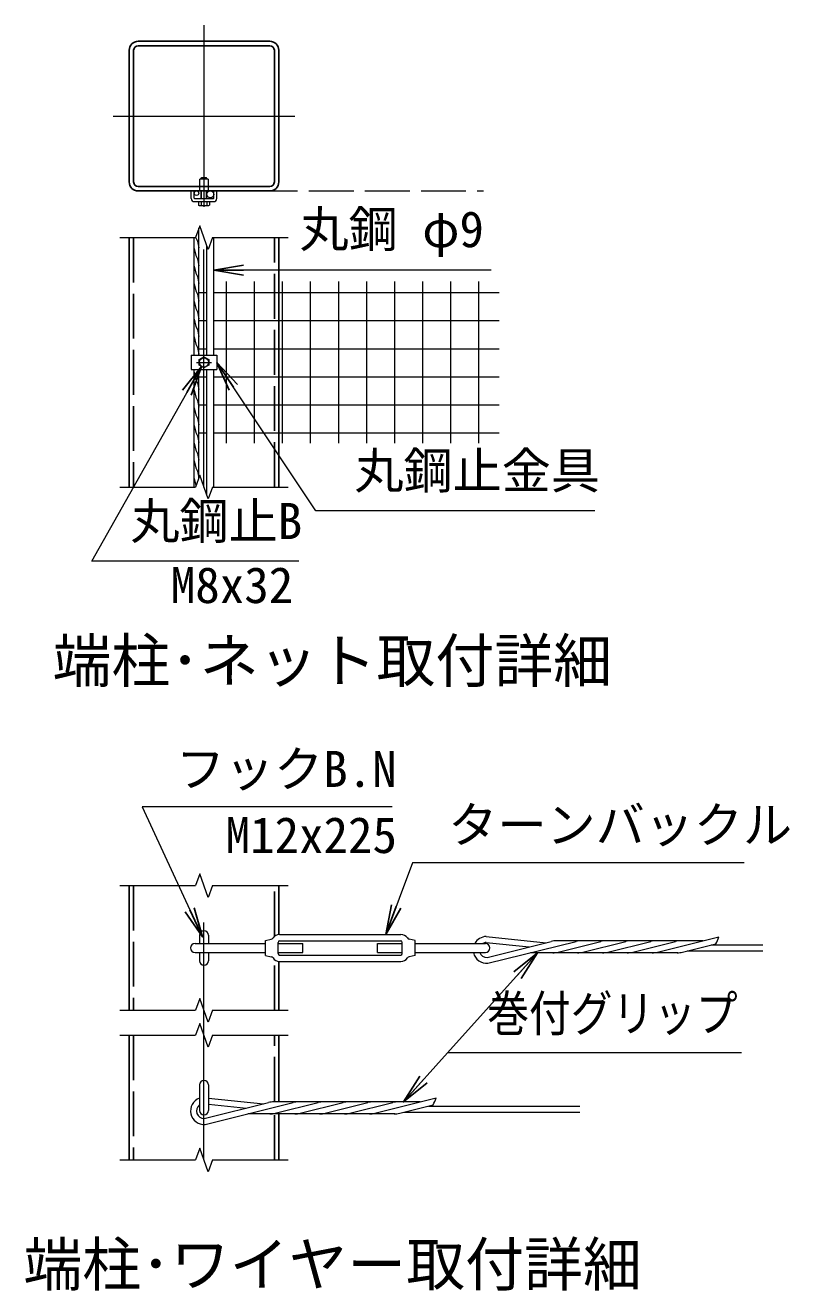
# Model space of a CAD drawing. Units: millimetres, scale not verified. Extents: x -16799 to 16801, y -11879 to 11881.
# Drawn here: x 5368 to 9453, y 1032 to 7795 of the extents above; entities that cross this region are included whole.
import ezdxf
from ezdxf.enums import TextEntityAlignment as Align

# ---------------------------------------------------------------- set-up
doc = ezdxf.new("R2010")
doc.units = ezdxf.units.MM
doc.header["$LTSCALE"] = 40
doc.linetypes.add('DASHED', pattern=[7.5, 6, -1.5])
doc.linetypes.add('USER1', pattern=[50.8, 31.75, -6.35, 6.35, -6.35])
for name, color, linetype, lineweight in [('0-0_D-TTL-TXT', 7, 'Continuous', 13), ('0-1_D-STR1', 1, 'Continuous', 25), ('0-2_D-BMK', 2, 'USER1', 13), ('0-3_D-STR3', 3, 'Continuous', 13), ('0-4_D-STR2', 7, 'Continuous', 13), ('0-5_D-STR-DIM', 7, 'Continuous', 13), ('0-6_D-STR-TXT', 7, 'Continuous', 13), ('0-8_0', 7, 'Continuous', 25)]:
    doc.layers.add(name, color=color, linetype=linetype, lineweight=lineweight)
doc.styles.add('ＭＳ ゴシック', font='')
doc.styles.get('ＭＳ ゴシック').set_extended_font_data('MS Gothic')

# ---------------------------------------------------------------- blocks, each defined once
blk = doc.blocks.new('_Open')
at = {"layer": '0-8_0'}
blk.add_line((-40, 6.67), (0, 0), dxfattribs=at)
blk.add_lwpolyline([(-40, -6.67), (0, 0), (-40, 0)], dxfattribs=at)

msp = doc.modelspace()

# ---------------------------------------------------------------- linework, layer by layer
at = {"layer": '0-1_D-STR1'}
for p, q in [((5922.67, 7661.77), (5922.67, 6957.77)), ((5946.67, 7661.77), (5946.67, 6957.77)), ((6674.67, 7709.77), (5970.67, 7709.77)), ((6674.67, 7685.77), (5970.67, 7685.77)), ((6698.67, 6957.77), (6698.67, 7661.77)), ((6722.67, 6957.77), (6722.67, 7661.77)), ((5970.67, 6933.77), (6674.67, 6933.77)), ((5970.67, 6909.77), (6674.67, 6909.77)), ((5922.67, 6660.32), (5922.67, 5326.98)), ((6722.67, 5326.98), (6722.67, 6660.32)), ((5922.67, 3196.83), (5922.67, 2530.17)), ((6722.67, 2935.31), (6722.67, 3196.83)), ((6722.67, 2530.17), (6722.67, 2791.69)), ((5922.67, 2396.83), (5922.67, 1730.17)), ((6722.67, 2040.69), (6722.67, 2396.83)), ((6722.67, 1730.17), (6722.67, 1976.85))]:
    msp.add_line(p, q, dxfattribs=at)
at = {"layer": '0-1_D-STR1', "linetype": 'DASHED'}
for p, q in [((5946.66, 6660.32), (5946.66, 5326.98)), ((6698.67, 5326.98), (6698.67, 6660.32)), ((5946.66, 3196.83), (5946.66, 2530.17)), ((6698.67, 2924.82), (6698.67, 3196.83)), ((6698.67, 2530.17), (6698.67, 2802.18)), ((5946.66, 2396.83), (5946.66, 1730.17)), ((6698.67, 2040.69), (6698.67, 2396.83)), ((6698.67, 1730.17), (6698.67, 1976.85))]:
    msp.add_line(p, q, dxfattribs=at)
at = {"layer": '0-1_D-STR1'}
for centre, radius, start, end in [((5970.67, 7661.77), 48, 90, 180), ((5970.67, 7661.77), 24, 90, 180), ((6674.67, 7661.77), 48, 0, 90), ((6674.67, 7661.77), 24, 0, 90), ((5970.67, 6957.77), 48, 180, 270), ((5970.67, 6957.77), 24, 180, 270), ((6674.67, 6957.77), 24, 270, 0), ((6674.67, 6957.77), 48, 270, 0)]:
    msp.add_arc(centre, radius, start, end, dxfattribs=at)
at = {"layer": '0-2_D-BMK'}
for p, q in [((6322.67, 7795.27), (6322.67, 6824.28)), ((5837.17, 7309.77), (6808.16, 7309.77)), ((6322.67, 5326.98), (6322.67, 6660.32)), ((6282.67, 5993.65), (6362.67, 5993.65)), ((6322.67, 1730.17), (6322.67, 3196.83))]:
    msp.add_line(p, q, dxfattribs=at)
at = {"layer": '0-3_D-STR3'}
for p, q in [((6300.27, 6909.77), (6300.67, 6972.57)), ((6344.67, 6972.57), (6300.67, 6972.57)), ((6306.67, 6976.17), (6311.47, 6980.97)), ((6306.67, 6976.17), (6338.67, 6976.17)), ((6306.67, 6972.57), (6306.67, 6976.17)), ((6309.67, 6972.57), (6309.67, 6979.17)), ((6311.47, 6980.97), (6333.87, 6980.97)), ((6338.67, 6976.17), (6333.87, 6980.97)), ((6335.67, 6972.57), (6335.67, 6979.17)), ((6338.67, 6972.57), (6338.67, 6976.17)), ((6344.67, 6972.57), (6345.07, 6909.77)), ((6253.87, 6909.77), (6270.67, 6909.77)), ((6253.87, 6869.77), (6253.87, 6909.77)), ((6270.67, 6871.77), (6270.67, 6909.77)), ((6306.67, 6869.77), (6306.67, 6909.77)), ((6309.67, 6869.77), (6309.67, 6909.77)), ((6335.67, 6869.77), (6335.67, 6909.77)), ((6338.67, 6869.77), (6338.67, 6909.77)), ((6374.67, 6871.77), (6374.67, 6909.77)), ((6374.67, 6909.77), (6391.47, 6909.77)), ((6391.47, 6869.77), (6391.47, 6909.77)), ((6270.67, 6852.97), (6374.67, 6852.97)), ((6272.67, 6869.77), (6372.67, 6869.77)), ((6292.64, 6852.97), (6292.64, 6834.56)), ((6292.64, 6852.97), (6352.69, 6852.97)), ((6297.47, 6831.77), (6292.64, 6834.56)), ((6297.47, 6831.77), (6347.87, 6831.77)), ((6307.65, 6852.97), (6307.65, 6834.56)), ((6337.68, 6852.97), (6337.68, 6834.56)), ((6347.87, 6831.77), (6352.69, 6834.56)), ((6352.69, 6852.97), (6352.69, 6834.56)), ((6294.67, 6031.65), (6294.67, 6710.25)), ((6270.67, 6031.65), (6270.67, 6660.32)), ((6374.67, 6031.65), (6374.67, 6660.32)), ((6338.67, 6031.65), (6338.67, 6616.36)), ((6253.87, 6031.65), (6391.47, 6031.65)), ((6253.87, 6031.65), (6253.87, 5955.65)), ((6296.67, 6008.66), (6322.67, 6023.67)), ((6322.67, 6023.67), (6348.67, 6008.66)), ((6391.47, 6031.65), (6391.47, 5955.65)), ((6253.87, 5955.65), (6391.47, 5955.65)), ((6270.67, 5326.98), (6270.67, 5955.65)), ((6294.67, 5376.91), (6294.67, 5955.65)), ((6296.67, 5978.64), (6296.67, 6008.66)), ((6322.67, 5963.63), (6296.67, 5978.64)), ((6348.67, 5978.64), (6322.67, 5963.63)), ((6338.67, 5283.02), (6338.67, 5955.65)), ((6348.67, 6008.66), (6348.67, 5978.64)), ((6374.67, 5326.98), (6374.67, 5955.65)), ((6298.67, 2931.5), (6298.67, 2887.5)), ((6346.67, 2931.5), (6346.67, 2887.5)), ((6650.65, 2903.5), (6681.86, 2910.19)), ((6726.65, 2935.5), (7374.65, 2935.5)), ((7830.96, 2925.01), (8152.27, 2891.66)), ((8747.09, 2841.34), (9074.36, 2922.49)), ((6274.67, 2887.5), (6650.65, 2887.5)), ((6650.65, 2823.5), (6650.65, 2903.5)), ((6718.65, 2833.5), (6718.65, 2893.5)), ((6718.65, 2887.5), (6850.65, 2887.5)), ((6726.65, 2901.5), (7374.65, 2901.5)), ((7250.65, 2839.5), (7250.65, 2887.5)), ((7250.65, 2887.5), (7382.65, 2887.5)), ((7382.65, 2833.5), (7382.65, 2893.5)), ((7450.65, 2887.5), (7826.65, 2887.5)), ((7830.11, 2892.93), (8060.8, 2868.98)), ((7835.7, 2813.16), (8178.36, 2898.13)), ((7840.67, 2781.43), (8311.32, 2898.13)), ((8990.33, 2901.66), (8207.24, 2901.66)), ((8215.25, 2841.34), (8444.28, 2898.13)), ((8348.21, 2841.34), (8577.23, 2898.13)), ((8481.17, 2841.34), (8710.2, 2898.13)), ((8614.13, 2841.34), (8843.16, 2898.13)), ((8880.05, 2841.34), (9058.77, 2885.66)), ((8904.89, 2847.5), (9309.33, 2847.5)), ((9033.94, 2879.5), (9309.33, 2879.5)), ((6274.67, 2839.5), (6650.65, 2839.5)), ((6298.67, 2839.5), (6298.67, 2795.5)), ((6346.67, 2839.5), (6346.67, 2795.5)), ((6650.65, 2823.5), (6681.86, 2816.81)), ((6726.65, 2825.5), (7374.65, 2825.5)), ((6726.65, 2791.5), (7374.65, 2791.5)), ((7250.65, 2839.5), (7382.65, 2839.5)), ((7450.65, 2823.5), (7419.45, 2816.81)), ((7450.65, 2839.5), (7826.65, 2839.5)), ((8854.92, 2837.81), (8068.07, 2837.81)), ((6298.67, 2131.5), (6298.67, 1995.5)), ((6346.67, 2131.5), (6346.67, 1995.5)), ((6324.19, 1952.2), (6666.85, 2037.16)), ((6329.16, 1920.46), (6799.81, 2037.16)), ((6346.67, 2061.22), (6640.76, 2030.69)), ((7478.82, 2040.69), (6695.73, 2040.69)), ((6703.75, 1980.38), (6932.77, 2037.16)), ((6836.71, 1980.38), (7065.73, 2037.16)), ((6969.66, 1980.38), (7198.69, 2037.16)), ((7102.62, 1980.38), (7331.65, 2037.16)), ((7235.58, 1980.38), (7562.86, 2061.53)), ((6346.67, 2029.05), (6549.29, 2008.01)), ((7343.42, 1976.85), (6556.56, 1976.85)), ((7368.54, 1980.38), (7547.27, 2024.69)), ((7393.38, 1986.53), (8331.16, 1986.53)), ((7522.43, 2018.53), (8331.16, 2018.53))]:
    msp.add_line(p, q, dxfattribs=at)
for points in [[(6277.49, 6663.06), (6278.29, 6659.08), (6288.37, 6641.42), (6294.67, 6604.98)], [(6270.67, 6602.45), (6278.29, 6564.51), (6288.37, 6546.84), (6294.67, 6510.41)], [(6270.67, 6507.88), (6278.29, 6469.94), (6288.37, 6452.27), (6294.67, 6415.84)], [(6270.67, 6413.31), (6278.29, 6375.36), (6288.37, 6357.7), (6294.67, 6321.26)], [(6270.67, 6318.74), (6278.29, 6280.79), (6288.37, 6263.13), (6294.67, 6226.69)], [(6270.67, 6224.17), (6278.29, 6186.22), (6288.37, 6168.56), (6294.67, 6132.12)], [(6270.67, 6129.59), (6278.29, 6091.65), (6288.37, 6073.98), (6294.67, 6037.55)], [(6270.67, 5940.45), (6278.29, 5902.5), (6288.37, 5884.84), (6294.67, 5848.41)], [(6270.67, 5845.88), (6278.29, 5807.93), (6288.37, 5790.27), (6294.67, 5753.83)], [(6270.67, 5751.31), (6278.29, 5713.36), (6288.37, 5695.7), (6294.67, 5659.26)], [(6270.67, 5656.74), (6278.29, 5618.79), (6288.37, 5601.13), (6294.67, 5564.69)], [(6270.67, 5562.16), (6278.29, 5524.22), (6288.37, 5506.55), (6294.67, 5470.12)], [(6270.67, 5467.59), (6278.29, 5429.65), (6288.37, 5411.98), (6294.67, 5375.55)], [(6270.67, 5373.02), (6278.29, 5335.07), (6278.99, 5333.85)], [(7450.65, 2823.5), (7450.65, 2903.5), (7419.45, 2910.19)], [(6718.65, 2839.5), (6850.65, 2839.5), (6850.65, 2887.5)]]:
    msp.add_lwpolyline(points, dxfattribs=at)
for centre, radius in [((6282.67, 6897.77), 12), ((6356.67, 6891.77), 18), ((6322.67, 5993.65), 25)]:
    msp.add_circle(centre, radius, dxfattribs=at)
for centre, radius, start, end in [((6270.67, 6869.77), 16.8, 180, 270), ((6272.67, 6871.77), 2, 180, 270), ((6272.67, 6871.77), 2, 180, 270), ((6300.15, 6845.53), 13.29, 235.61585, 304.38415), ((6322.67, 6881.91), 49.68, 252.4121, 287.5879), ((6345.18, 6845.53), 13.29, 235.61585, 304.38415), ((6372.67, 6871.77), 2, 270, 0), ((6374.67, 6869.77), 16.8, 270, 0), ((6322.67, 2931.5), 24, 0, 180), ((6678.5, 2925.83), 16, 282.09925, 326.11888), ((6726.65, 2893.5), 42, 90, 146.11888), ((7374.65, 2893.5), 42, 33.88112, 90), ((7422.81, 2925.83), 16, 213.88112, 257.90075), ((7834.17, 2853.13), 72, 92.82496, 151.48944), ((8805.3, 3014.69), 284.43, 333.02173, 341.08588), ((6274.67, 2863.5), 24, 90, 270), ((6726.65, 2893.5), 8, 90, 180), ((7374.65, 2893.5), 8, 0, 90), ((7834.17, 2853.13), 40, 95.82544, 120.77566), ((7826.65, 2863.5), 24, 270, 90), ((8207.24, 2781.66), 120, 90, 103.92636), ((8186.37, 2957.82), 120, 270, 283.92645), ((8340.2, 2781.66), 120, 90, 103.92636), ((8319.33, 2957.82), 120, 270, 283.92645), ((8473.16, 2781.66), 120, 90, 103.92636), ((8452.29, 2957.82), 120, 270, 283.92645), ((8606.12, 2781.66), 120, 90, 103.92636), ((8585.25, 2957.82), 120, 270, 283.92645), ((8739.07, 2781.66), 120, 90, 103.92636), ((8718.21, 2957.82), 120, 270, 283.92645), ((8872.03, 2781.66), 120, 90, 103.92636), ((8851.17, 2957.82), 120, 270, 283.92645), ((6322.67, 2795.5), 24, 180, 0), ((6678.5, 2801.17), 16, 33.88112, 77.90075), ((6726.65, 2833.5), 42, 213.88112, 270), ((6726.65, 2833.5), 8, 180, 270), ((7374.65, 2833.5), 8, 270, 0), ((7374.65, 2833.5), 42, 270, 326.11888), ((7422.81, 2801.17), 16, 102.09925, 146.11888), ((7834.17, 2853.13), 72, 191.63319, 275.17572), ((7834.17, 2853.13), 40, 199.92759, 272.18972), ((6322.67, 2131.5), 24, 0, 180), ((6322.67, 1992.17), 72, 109.47138, 275.17572), ((6695.73, 1920.69), 120, 90, 103.92636), ((6828.69, 1920.69), 120, 90, 103.92636), ((6961.65, 1920.69), 120, 90, 103.92636), ((7094.61, 1920.69), 120, 90, 103.92636), ((7227.57, 1920.69), 120, 90, 103.92636), ((7360.53, 1920.69), 120, 90, 103.92636), ((7293.79, 2153.72), 284.43, 333.02173, 341.08588), ((6322.67, 1992.17), 40, 126.87024, 272.18972), ((6322.67, 1995.5), 24, 180, 0), ((6674.86, 2096.85), 120, 270, 283.92645), ((6807.82, 2096.85), 120, 270, 283.92645), ((6940.78, 2096.85), 120, 270, 283.92645), ((7073.74, 2096.85), 120, 270, 283.92645), ((7206.7, 2096.85), 120, 270, 283.92645), ((7339.66, 2096.85), 120, 270, 283.92645)]:
    msp.add_arc(centre, radius, start, end, dxfattribs=at)
at = {"layer": '0-4_D-STR2', "linetype": 'DASHED'}
msp.add_line((6282.67, 6909.77), (7816.72, 6909.77), dxfattribs=at)
at = {"layer": '0-4_D-STR2'}
for p, q in [((6442.5, 5560.98), (6442.5, 6426.32)), ((6592.5, 5560.98), (6592.5, 6426.32)), ((6742.5, 5560.98), (6742.5, 6426.32)), ((6892.5, 5560.98), (6892.5, 6426.32)), ((7042.5, 5560.98), (7042.5, 6426.32)), ((7192.5, 5560.98), (7192.5, 6426.32)), ((7342.5, 5560.98), (7342.5, 6426.32)), ((7492.5, 5560.98), (7492.5, 6426.32)), ((7642.5, 5560.98), (7642.5, 6426.32)), ((7792.5, 5560.98), (7792.5, 6426.32)), ((6294.67, 6366.66), (6338.67, 6366.66)), ((6374.67, 6366.66), (7899.88, 6366.66)), ((6294.67, 6216.66), (6338.67, 6216.66)), ((6374.67, 6216.66), (7899.88, 6216.66)), ((6294.67, 6066.66), (6338.67, 6066.66)), ((6374.67, 6066.66), (7899.88, 6066.66)), ((6294.67, 5916.66), (6338.67, 5916.66)), ((6374.67, 5916.66), (7899.88, 5916.66)), ((6294.67, 5766.66), (6338.67, 5766.66)), ((6374.67, 5766.66), (7899.88, 5766.66)), ((6294.67, 5616.66), (6338.67, 5616.66)), ((6374.67, 5616.66), (7899.88, 5616.66))]:
    msp.add_line(p, q, dxfattribs=at)
at = {"layer": '0-5_D-STR-DIM'}
for p, q in [((6299.58, 6723.75), (6276.49, 6660.32)), ((6345.75, 6596.89), (6299.58, 6723.75)), ((5872.67, 6660.32), (6276.49, 6660.32)), ((6368.84, 6660.32), (6345.75, 6596.89)), ((6368.84, 6660.32), (6772.67, 6660.32)), ((6299.58, 5390.41), (6276.49, 5326.98)), ((6345.75, 5263.55), (6299.58, 5390.41)), ((5872.67, 5326.98), (6276.49, 5326.98)), ((6368.84, 5326.98), (6345.75, 5263.55)), ((6368.84, 5326.98), (6772.67, 5326.98)), ((6299.58, 3260.26), (6276.49, 3196.83)), ((6345.75, 3133.4), (6299.58, 3260.26)), ((5872.67, 3196.83), (6276.49, 3196.83)), ((6368.84, 3196.83), (6345.75, 3133.4)), ((6368.84, 3196.83), (6772.67, 3196.83)), ((6299.58, 2593.6), (6276.49, 2530.17)), ((6345.75, 2466.74), (6299.58, 2593.6)), ((5872.67, 2530.17), (6276.49, 2530.17)), ((6368.84, 2530.17), (6345.75, 2466.74)), ((6368.84, 2530.17), (6772.67, 2530.17)), ((6299.58, 2460.26), (6276.49, 2396.83)), ((6345.75, 2333.4), (6299.58, 2460.26)), ((5872.67, 2396.83), (6276.49, 2396.83)), ((6368.84, 2396.83), (6345.75, 2333.4)), ((6368.84, 2396.83), (6772.67, 2396.83)), ((6299.58, 1793.6), (6276.49, 1730.17)), ((6345.75, 1666.74), (6299.58, 1793.6)), ((5872.67, 1730.17), (6276.49, 1730.17)), ((6368.84, 1730.17), (6345.75, 1666.74)), ((6368.84, 1730.17), (6772.67, 1730.17))]:
    msp.add_line(p, q, dxfattribs=at)
at = {"layer": '0-6_D-STR-TXT'}
for p, q in [((7857.9, 6487.04), (6376.67, 6487.04)), ((7623.82, 2302.07), (7390.34, 2042.18))]:
    msp.add_line(p, q, dxfattribs=at)
for points in [[(6829.91, 4931.12), (5722.66, 4931.12), (6308.68, 5969.39)], [(8411.01, 5200.08), (6920, 5200.08), (6392.57, 5991.99)], [(7328.71, 3618.73), (5992.02, 3618.73), (6312.99, 2924.08)], [(9209.54, 3318.18), (7436.3, 3318.18), (7295.48, 2937.38)], [(9195.03, 2302.07), (7623.82, 2302.07), (8103.78, 2836.33)]]:
    msp.add_lwpolyline(points, dxfattribs=at)

# ---------------------------------------------------------------- block references
at = {"layer": '0-6_D-STR-TXT', "xscale": 4, "yscale": 4}
for p, rotation in [((6374.67, 6487.04), 180), ((6309.67, 5971.13), 60.55864), ((6391.47, 5993.65), 123.66466), ((6313.82, 2922.26), 294.79941), ((7294.78, 2935.5), 249.70489), ((8105.11, 2837.81), 48.06468), ((7389.01, 2040.69), 228.06468)]:
    msp.add_blockref('_Open', p, dxfattribs=dict(at, rotation=rotation))

# ---------------------------------------------------------------- texts
at = {"layer": '0-0_D-TTL-TXT', "style": 'ＭＳ ゴシック'}
for s, p in [('端柱･ネット取付詳細', (5513.1, 4214.5)), ('端柱･ワイヤー取付詳細', (5357.16, 988.12))]:
    msp.add_text(s, height=230.8, dxfattribs=at).set_placement(p, align=Align.BOTTOM_LEFT)
at = {"layer": '0-6_D-STR-TXT', "style": 'ＭＳ ゴシック'}
for s, p in [('丸鋼 φ9', (6833.54, 6551.6)), ('丸鋼止金具', (7126.74, 5261.08)), ('丸鋼止B', (5929.4, 4991.62)), ('M8x32', (6145.23, 4649.36)), ('フックB.N', (6172.36, 3666.54)), ('ターンバックル', (7628.83, 3368.01)), ('M12x225', (6437.97, 3313.11))]:
    msp.add_text(s, height=192.4, dxfattribs=at).set_placement(p, align=Align.BOTTOM_LEFT)
at = {"layer": '0-6_D-STR-TXT', "style": 'ＭＳ ゴシック', "width": 0.85}
msp.add_text('巻付グリップ', height=192.4, dxfattribs=at).set_placement((7836.66, 2360.03), align=Align.BOTTOM_LEFT)

doc.saveas('drawing.dxf')
